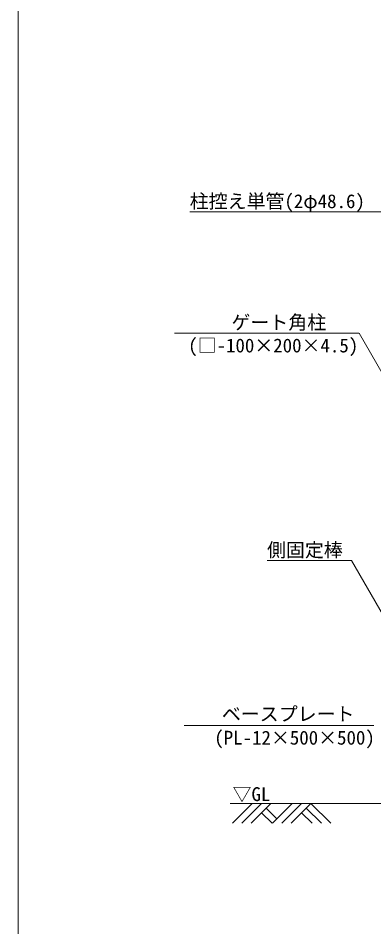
# Model space of a CAD drawing. Units: millimetres, scale not verified. Extents: x -16120 to 16120, y -26100 to 26100.
# Drawn here: x -16120 to -13236, y -22060 to -14688 of the extents above; entities that cross this region are included whole.
import ezdxf
from ezdxf.enums import TextEntityAlignment as Align

# ---------------------------------------------------------------- set-up
doc = ezdxf.new("R2010")
doc.units = ezdxf.units.MM
doc.header["$LTSCALE"] = 150
for name, color, linetype, lineweight in [('0-5_ﾍﾞｰｽﾗｲﾝ', 134, 'Continuous', 18), ('0-A_図面枠', 134, 'Continuous', 18), ('1-B_文字', 134, 'Continuous', 18)]:
    doc.layers.add(name, color=color, linetype=linetype, lineweight=lineweight)
doc.styles.add('ＭＳ ゴシック', font='')
doc.styles.get('ＭＳ ゴシック').set_extended_font_data('MS Gothic')

msp = doc.modelspace()

# ---------------------------------------------------------------- linework, layer by layer
at = {"layer": '0-5_ﾍﾞｰｽﾗｲﾝ'}
msp.add_line((-14400.3, -21060), (2349.7, -21060), dxfattribs=at)
at = {"layer": '0-A_図面枠'}
msp.add_lwpolyline([(-16120.3, -3900), (16079.7, -3900), (16079.7, -26100), (-16120.3, -26100)], close=True, dxfattribs=at)
at = {"layer": '1-B_文字'}
for p, q in [((-14729.2, -16260), (-13099.3, -16260)), ((-14851.6, -17244.9), (-13357.1, -17244.9)), ((-14102.4, -19089.2), (-13417.2, -19089.2)), ((-14775.5, -20427.2), (-13236.8, -20427.2)), ((-14221.5, -21060), (-14381.9, -21220.4)), ((-14145.9, -21060), (-14306.2, -21220.4)), ((-14070.3, -21060), (-14230.6, -21220.4)), ((-13897.5, -21060), (-14057.8, -21220.4)), ((-13821.9, -21060), (-13982.2, -21220.4)), ((-13746.3, -21060), (-13906.6, -21220.4)), ((-13746.3, -21060), (-13585.9, -21220.4)), ((-14145.9, -21135.6), (-14061.1, -21220.4)), ((-14108.1, -21097.8), (-14021.7, -21184.2)), ((-13821.9, -21135.6), (-13737.1, -21220.4)), ((-13784.1, -21097.8), (-13661.5, -21220.4))]:
    msp.add_line(p, q, dxfattribs=at)
for points in [[(-12649.3, -18468.2), (-13355.6, -17244.9), (-13356.2, -17244.9)], [(-12568.4, -20558), (-13416.4, -19089.2), (-13416.9, -19089.2)]]:
    msp.add_lwpolyline(points, dxfattribs=at)

# ---------------------------------------------------------------- texts
at = {"layer": '1-B_文字', "style": 'ＭＳ ゴシック'}
for s, p in [('柱控え単管(2φ48.6)\u3000\u3000', (-14729.2, -16263.2)), ('\u3000\u3000\u3000ゲート角柱\u3000\u3000\u3000\u3000', (-14851.6, -17246)), ('(□-100×200×4.5)', (-14741.8, -17433.8)), ('側固定棒', (-14102.4, -19093)), ('\u3000\u3000ベースプレート\u3000\u3000\u3000', (-14775.5, -20423.5)), ('(PL-12×500×500)', (-14530.2, -20616.1)), ('▽GL', (-14381.9, -21073.8))]:
    msp.add_text(s, height=112.6, dxfattribs=at).set_placement(p, align=Align.BOTTOM_LEFT)

doc.saveas('drawing.dxf')
